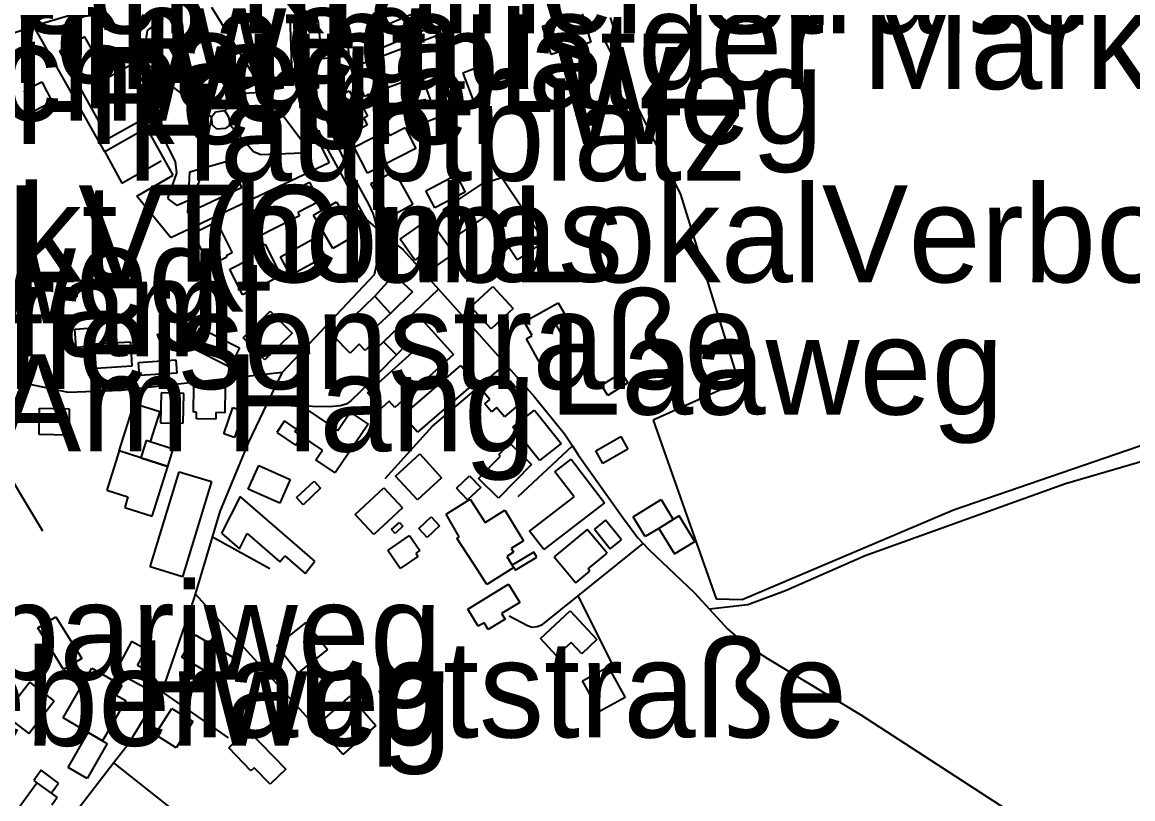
# Model space of a CAD drawing. Extents: x -3657 to 4700, y -7332 to 8131.
# Drawn here: x -2849.7 to -2353.3, y -3147 to -2799.7 of the extents above; entities that cross this region are included whole.
import ezdxf

# ---------------------------------------------------------------- set-up
doc = ezdxf.new("R2010")
doc.units = 0
for name, color, linetype in [('OSM_BUILDING_HOUSE', 9, 'CONTINUOUS'), ('OSM_BUILDING_YES', 9, 'CONTINUOUS'), ('OSM_HIGHWAY_FOOTWAY', 8, 'CONTINUOUS'), ('OSM_HIGHWAY_RESIDENTIAL', 8, 'CONTINUOUS'), ('OSM_HIGHWAY_SECONDARY', 8, 'CONTINUOUS'), ('OSM_HIGHWAY_SERVICE', 8, 'CONTINUOUS'), ('OSM_HIGHWAY_TRACK', 8, 'CONTINUOUS'), ('OSM_LABELS', 8, 'CONTINUOUS'), ('OSM_LANDUSE_FARMLAND', 3, 'CONTINUOUS'), ('OSM_LEISURE_PARK', 3, 'CONTINUOUS'), ('OSM_LEISURE_PLAYGROUND', 3, 'CONTINUOUS'), ('OSM_LEISURE_SWIMMING_POOL', 3, 'CONTINUOUS')]:
    doc.layers.add(name, color=color, linetype=linetype)

msp = doc.modelspace()

# ---------------------------------------------------------------- linework, layer by layer
at = {"layer": 'OSM_BUILDING_HOUSE'}
for p, q in [((-2712.906237, -2835.043196), (-2703.584934, -2830.384129)), ((-2703.584934, -2830.384129), (-2702.287991, -2832.98609)), ((-2702.287991, -2832.98609), (-2700.247771, -2831.974216)), ((-2700.247771, -2831.974216), (-2695.378546, -2841.714892)), ((-2705.147333, -2850.566008), (-2712.906237, -2835.043196)), ((-2695.378546, -2841.714892), (-2697.092635, -2842.582212)), ((-2697.092635, -2842.582212), (-2695.507482, -2845.751268)), ((-2695.507482, -2845.751268), (-2705.147333, -2850.566008)), ((-2693.884408, -2871.893195), (-2683.546787, -2866.389046)), ((-2683.546787, -2866.389046), (-2675.097697, -2881.289166)), ((-2685.564253, -2886.937868), (-2693.884408, -2871.893195)), ((-2675.097697, -2881.289166), (-2685.564253, -2886.937868)), ((-2644.28203, -2964.351776), (-2637.327079, -2958.402848)), ((-2637.327079, -2958.402848), (-2634.187112, -2962.0834)), ((-2634.187112, -2962.0834), (-2631.706993, -2959.959577)), ((-2631.706993, -2959.959577), (-2628.09679, -2964.184984)), ((-2640.770425, -2968.465989), (-2644.28203, -2964.351776)), ((-2643.015425, -2970.389661), (-2640.770425, -2968.465989)), ((-2628.09679, -2964.184984), (-2630.13701, -2965.930744)), ((-2630.13701, -2965.930744), (-2626.769509, -2969.867045)), ((-2639.958887, -2973.970137), (-2643.015425, -2970.389661)), ((-2637.713887, -2972.046465), (-2639.958887, -2973.970137)), ((-2634.171943, -2976.194036), (-2637.713887, -2972.046465)), ((-2626.769509, -2969.867045), (-2634.171943, -2976.194036)), ((-2748.689725, -3008.518401), (-2743.987359, -2997.921525)), ((-2743.987359, -2997.921525), (-2729.948521, -3004.15956)), ((-2729.948521, -3004.15956), (-2734.650887, -3014.756437)), ((-2734.650887, -3014.756437), (-2748.689725, -3008.518401)), ((-2576.681726, -3020.872158), (-2564.152196, -3013.221947)), ((-2564.152196, -3013.221947), (-2558.706553, -3022.13978)), ((-2571.243667, -3029.789991), (-2576.681726, -3020.872158)), ((-2558.706553, -3022.13978), (-2565.236774, -3026.120558)), ((-2558.706553, -3022.13978), (-2565.236774, -3026.120558)), ((-2556.13542, -3020.494095), (-2558.706553, -3022.13978)), ((-2549.09704, -3031.891575), (-2556.13542, -3020.494095)), ((-2565.236774, -3026.120558), (-2571.243667, -3029.789991)), ((-2565.236774, -3026.120558), (-2558.198394, -3037.518038)), ((-2558.198394, -3037.518038), (-2549.09704, -3031.891575))]:
    msp.add_line(p, q, dxfattribs=at)
at = {"layer": 'OSM_BUILDING_YES'}
for p, q in [((-2695.370962, -2804.420113), (-2669.735483, -2793.634205)), ((-2669.735483, -2793.634205), (-2666.299722, -2801.807033)), ((-2612.230097, -2800.039033), (-2614.846736, -2791.577099)), ((-2717.57068, -2798.738053), (-2715.780748, -2816.017744)), ((-2703.584934, -2814.761242), (-2705.374867, -2797.47043)), ((-2599.404772, -2795.969299), (-2595.506359, -2808.612162)), ((-2701.779832, -2819.742774), (-2659.375108, -2803.764063)), ((-2691.935201, -2812.59294), (-2695.370962, -2804.420113)), ((-2666.299722, -2801.807033), (-2691.935201, -2812.59294)), ((-2659.375108, -2803.764063), (-2657.160446, -2809.646275)), ((-2617.11449, -2801.540165), (-2612.230097, -2800.039033)), ((-2613.23883, -2814.094072), (-2617.11449, -2801.540165)), ((-2821.720504, -2806.299308), (-2833.127534, -2812.681896)), ((-2811.481481, -2824.568634), (-2821.720504, -2806.299308)), ((-2657.160446, -2809.646275), (-2647.429582, -2805.976842)), ((-2647.429582, -2805.976842), (-2642.651371, -2818.664183)), ((-2595.506359, -2808.612162), (-2613.23883, -2814.094072)), ((-2833.127534, -2812.681896), (-2811.269116, -2851.677957)), ((-2715.780748, -2816.017744), (-2703.584934, -2814.761242)), ((-2800.294401, -2818.29724), (-2811.481481, -2824.568634)), ((-2788.675006, -2839.001736), (-2800.294401, -2818.29724)), ((-2642.651371, -2818.664183), (-2652.738705, -2822.46705)), ((-2696.796841, -2832.997209), (-2701.779832, -2819.742774)), ((-2671.267544, -2823.378848), (-2696.796841, -2832.997209)), ((-2666.732036, -2835.421259), (-2671.267544, -2823.378848)), ((-2652.738705, -2822.46705), (-2647.535764, -2836.27746)), ((-2848.857707, -2830.473085), (-2840.969867, -2826.347753)), ((-2840.969867, -2826.347753), (-2836.290254, -2835.310064)), ((-2844.178094, -2839.424276), (-2848.857707, -2830.473085)), ((-2836.290254, -2835.310064), (-2844.178094, -2839.424276)), ((-2799.915178, -2845.306488), (-2788.675006, -2839.001736)), ((-2672.792021, -2837.711874), (-2666.732036, -2835.421259)), ((-2670.129875, -2844.794991), (-2672.792021, -2837.711874)), ((-2647.535764, -2836.27746), (-2670.129875, -2844.794991)), ((-2811.269116, -2851.677957), (-2799.915178, -2845.306488)), ((-2701.31718, -2855.592019), (-2686.709507, -2848.186436)), ((-2686.709507, -2848.186436), (-2685.60976, -2850.354738)), ((-2685.60976, -2850.354738), (-2678.556211, -2846.78538)), ((-2678.556211, -2846.78538), (-2673.785585, -2856.203591)), ((-2695.454391, -2867.17853), (-2701.31718, -2855.592019)), ((-2673.785585, -2856.203591), (-2695.454391, -2867.17853)), ((-2669.325922, -2875.151206), (-2655.802827, -2868.023611)), ((-2655.802827, -2868.023611), (-2651.775478, -2875.673822)), ((-2644.175848, -2871.937673), (-2635.362704, -2869.135561)), ((-2635.362704, -2869.135561), (-2616.219523, -2897.712657)), ((-2750.365891, -2886.014951), (-2721.400833, -2871.292742)), ((-2721.400833, -2871.292742), (-2717.017015, -2879.921469)), ((-2661.559433, -2883.590901), (-2644.175848, -2871.937673)), ((-2665.306157, -2882.790298), (-2669.325922, -2875.151206)), ((-2651.775478, -2875.673822), (-2665.306157, -2882.790298)), ((-2717.017015, -2879.921469), (-2726.581021, -2884.780687)), ((-2719.47438, -2886.037189), (-2709.311202, -2880.121619)), ((-2709.311202, -2880.121619), (-2700.664916, -2894.977262)), ((-2654.323857, -2894.387928), (-2661.559433, -2883.590901)), ((-2773.301303, -2894.165539), (-2762.903006, -2888.906019)), ((-2762.903006, -2888.906019), (-2755.864626, -2902.816504)), ((-2745.231211, -2896.122569), (-2750.365891, -2886.014951)), ((-2725.830159, -2886.259579), (-2745.231211, -2896.122569)), ((-2726.581021, -2884.780687), (-2725.830159, -2886.259579)), ((-2710.828094, -2900.892832), (-2719.47438, -2886.037189)), ((-2680.770874, -2896.823097), (-2667.771107, -2887.660635)), ((-2667.771107, -2887.660635), (-2656.879821, -2903.12785)), ((-2641.855003, -2886.02607), (-2654.323857, -2894.387928)), ((-2628.498766, -2905.952201), (-2641.855003, -2886.02607)), ((-2765.936791, -2908.732074), (-2773.301303, -2894.165539)), ((-2749.470925, -2903.11673), (-2741.128017, -2898.969159)), ((-2741.128017, -2898.969159), (-2734.12756, -2913.090915)), ((-2734.324756, -2904.66234), (-2718.860039, -2896.211525)), ((-2718.860039, -2896.211525), (-2714.316947, -2904.540025)), ((-2700.664916, -2894.977262), (-2710.828094, -2900.892832)), ((-2674.255822, -2906.085635), (-2680.770874, -2896.823097)), ((-2616.219523, -2897.712657), (-2628.498766, -2905.952201)), ((-2755.864626, -2902.816504), (-2758.648123, -2904.21756)), ((-2748.151229, -2905.763169), (-2749.470925, -2903.11673)), ((-2656.879821, -2903.12785), (-2667.7256, -2910.778061)), ((-2758.314407, -2904.87361), (-2765.936791, -2908.732074)), ((-2758.648123, -2904.21756), (-2758.314407, -2904.87361)), ((-2756.92645, -2910.110891), (-2748.151229, -2905.763169)), ((-2729.781663, -2912.97972), (-2734.324756, -2904.66234)), ((-2714.316947, -2904.540025), (-2729.781663, -2912.97972)), ((-2672.101835, -2904.562264), (-2674.255822, -2906.085635)), ((-2667.7256, -2910.778061), (-2672.101835, -2904.562264)), ((-2751.23052, -2921.586208), (-2756.92645, -2910.110891)), ((-2734.12756, -2913.090915), (-2751.23052, -2921.586208)), ((-2692.185488, -2922.220019), (-2683.546787, -2912.712852)), ((-2683.546787, -2912.712852), (-2675.226633, -2920.229629)), ((-2649.181592, -2927.023639), (-2639.344546, -2917.894536)), ((-2639.344546, -2917.894536), (-2630.220439, -2927.746406)), ((-2710.608145, -2940.066804), (-2692.185488, -2922.220019)), ((-2692.185488, -2922.220019), (-2685.109186, -2929.970305)), ((-2685.109186, -2929.970305), (-2692.185488, -2922.220019)), ((-2675.226633, -2920.229629), (-2685.109186, -2929.970305)), ((-2751.040908, -2940.889647), (-2738.83751, -2928.880595)), ((-2738.83751, -2928.880595), (-2729.136984, -2938.754704)), ((-2640.057485, -2936.87551), (-2649.181592, -2927.023639)), ((-2630.220439, -2927.746406), (-2640.057485, -2936.87551)), ((-2625.298123, -2933.717574), (-2610.106447, -2925.188923)), ((-2610.106447, -2925.188923), (-2607.065078, -2930.626355)), ((-2685.109186, -2929.970305), (-2692.883259, -2937.175736)), ((-2681.916128, -2939.966729), (-2672.329368, -2931.271286)), ((-2672.329368, -2931.271286), (-2656.902574, -2948.306348)), ((-2621.832025, -2939.900012), (-2625.298123, -2933.717574)), ((-2607.065078, -2930.626355), (-2612.078407, -2933.428467)), ((-2612.078407, -2933.428467), (-2605.457173, -2945.237368)), ((-2826.278765, -2937.020063), (-2820.089845, -2936.553045)), ((-2825.664424, -2945.159532), (-2826.278765, -2937.020063)), ((-2820.089845, -2936.553045), (-2819.475503, -2944.703633)), ((-2774.67409, -2944.99274), (-2770.297856, -2936.397372)), ((-2770.297856, -2936.397372), (-2752.603307, -2945.404161)), ((-2729.136984, -2938.754704), (-2741.340382, -2950.763756)), ((-2692.883259, -2937.175736), (-2690.53966, -2940.767332)), ((-2817.382192, -2943.591684), (-2801.341056, -2942.624288)), ((-2816.722344, -2954.522145), (-2817.382192, -2943.591684)), ((-2801.341056, -2942.624288), (-2800.681208, -2953.554749)), ((-2741.340382, -2950.763756), (-2751.040908, -2940.889647)), ((-2703.129866, -2947.672537), (-2710.608145, -2940.066804)), ((-2699.170777, -2943.769595), (-2703.129866, -2947.672537)), ((-2696.425202, -2946.560588), (-2699.170777, -2943.769595)), ((-2690.53966, -2940.767332), (-2696.425202, -2946.560588)), ((-2675.279724, -2947.305594), (-2681.916128, -2939.966729)), ((-2624.395573, -2941.345546), (-2621.832025, -2939.900012)), ((-2618.206652, -2952.387202), (-2624.395573, -2941.345546)), ((-2819.475503, -2944.703633), (-2825.664424, -2945.159532)), ((-2756.971957, -2953.999529), (-2774.67409, -2944.99274)), ((-2752.603307, -2945.404161), (-2756.971957, -2953.999529)), ((-2695.348209, -2965.485965), (-2675.279724, -2947.305594)), ((-2656.902574, -2948.306348), (-2683.114472, -2972.068704)), ((-2605.457173, -2945.237368), (-2618.206652, -2952.387202)), ((-2800.681208, -2953.554749), (-2816.722344, -2954.522145)), ((-2797.768775, -2951.886825), (-2781.045038, -2950.719278)), ((-2797.359214, -2957.791276), (-2797.768775, -2951.886825)), ((-2781.045038, -2950.719278), (-2780.635477, -2956.623729)), ((-2679.564945, -2975.649181), (-2653.618502, -2953.243403)), ((-2653.618502, -2953.243403), (-2647.17171, -2960.715702)), ((-2780.635477, -2956.623729), (-2797.359214, -2957.791276)), ((-2773.225458, -2974.103571), (-2772.975171, -2962.717211)), ((-2772.975171, -2962.717211), (-2758.989424, -2963.028557)), ((-2758.989424, -2963.028557), (-2759.239711, -2974.414917)), ((-2647.17171, -2960.715702), (-2673.125737, -2983.12148)), ((-2787.62835, -2965.519323), (-2787.91656, -2978.851595)), ((-2777.457587, -2965.741713), (-2787.62835, -2965.519323)), ((-2777.745797, -2979.062865), (-2777.457587, -2965.741713)), ((-2689.204795, -2972.279975), (-2695.348209, -2965.485965)), ((-2842.19855, -2984.111115), (-2841.955847, -2972.313333)), ((-2841.955847, -2972.313333), (-2828.736131, -2972.580201)), ((-2828.736131, -2972.580201), (-2828.978833, -2984.377983)), ((-2806.399892, -2991.472219), (-2799.687644, -2970.167271)), ((-2799.687644, -2970.167271), (-2788.242691, -2973.769987)), ((-2759.603765, -2983.77753), (-2755.637092, -2972.079824)), ((-2755.637092, -2972.079824), (-2750.896804, -2973.681031)), ((-2725.162726, -2978.718161), (-2721.673874, -2973.592075)), ((-2721.673874, -2973.592075), (-2708.727198, -2982.309757)), ((-2685.753865, -2969.155397), (-2689.204795, -2972.279975)), ((-2683.114472, -2972.068704), (-2685.753865, -2969.155397)), ((-2630.394881, -2980.875342), (-2620.739862, -2973.180654)), ((-2620.739862, -2973.180654), (-2608.855011, -2988.103013)), ((-2788.242691, -2973.769987), (-2792.535497, -2987.380246)), ((-2771.845086, -2974.13693), (-2773.225458, -2974.103571)), ((-2771.905762, -2977.072476), (-2771.845086, -2974.13693)), ((-2763.259476, -2977.261507), (-2771.905762, -2977.072476)), ((-2763.1988, -2974.325961), (-2763.259476, -2977.261507)), ((-2759.239711, -2974.414917), (-2763.1988, -2974.325961)), ((-2750.896804, -2973.681031), (-2754.871061, -2985.389856)), ((-2732.512069, -2978.062111), (-2736.000922, -2983.154838)), ((-2727.149855, -2981.742663), (-2732.512069, -2978.062111)), ((-2708.727198, -2982.309757), (-2703.22088, -2974.114691)), ((-2703.22088, -2974.114691), (-2695.173766, -2979.541003)), ((-2673.125737, -2983.12148), (-2679.564945, -2975.649181)), ((-2787.91656, -2978.851595), (-2777.745797, -2979.062865)), ((-2736.000922, -2983.154838), (-2727.582169, -2988.925855)), ((-2727.885548, -2982.832373), (-2727.149855, -2981.742663)), ((-2727.885548, -2982.832373), (-2727.149855, -2981.742663)), ((-2724.813841, -2984.900599), (-2727.885548, -2982.832373)), ((-2724.813841, -2984.900599), (-2727.885548, -2982.832373)), ((-2727.149855, -2981.742663), (-2726.770632, -2981.075493)), ((-2726.770632, -2981.075493), (-2725.162726, -2978.718161)), ((-2695.173766, -2979.541003), (-2709.804192, -3001.31297)), ((-2618.510031, -2995.797702), (-2630.394881, -2980.875342)), ((-2828.978833, -2984.377983), (-2842.19855, -2984.111115)), ((-2794.363352, -2986.802032), (-2796.790379, -2994.50784)), ((-2794.363352, -2986.802032), (-2796.790379, -2994.50784)), ((-2792.535497, -2987.380246), (-2794.363352, -2986.802032)), ((-2792.535497, -2987.380246), (-2794.363352, -2986.802032)), ((-2782.197876, -2990.638257), (-2792.535497, -2987.380246)), ((-2754.871061, -2985.389856), (-2759.603765, -2983.77753)), ((-2727.582169, -2988.925855), (-2724.813841, -2984.900599)), ((-2715.583552, -2991.105276), (-2724.813841, -2984.900599)), ((-2636.720322, -2993.051187), (-2631.737331, -2988.014057)), ((-2631.737331, -2988.014057), (-2622.105065, -2997.554581)), ((-2608.855011, -2988.103013), (-2618.510031, -2995.797702)), ((-2593.405463, -2991.44998), (-2582.218383, -2985.056272)), ((-2582.218383, -2985.056272), (-2578.994987, -2990.704974)), ((-2806.399892, -2991.472219), (-2811.92138, -3008.9743)), ((-2796.790379, -2994.50784), (-2806.399892, -2991.472219)), ((-2796.790379, -2994.50784), (-2806.399892, -2991.472219)), ((-2784.632488, -2998.344065), (-2782.197876, -2990.638257)), ((-2718.511154, -2995.464117), (-2715.583552, -2991.105276)), ((-2682.87177, -3002.736265), (-2672.010821, -2992.795439)), ((-2672.010821, -2992.795439), (-2662.264788, -3003.459032)), ((-2635.939123, -2993.829551), (-2636.720322, -2993.051187)), ((-2590.182067, -2997.098682), (-2593.405463, -2991.44998)), ((-2578.994987, -2990.704974), (-2590.182067, -2997.098682)), ((-2796.790379, -2994.50784), (-2784.632488, -2998.344065)), ((-2784.632488, -2998.344065), (-2796.790379, -2994.50784)), ((-2791.632946, -3020.571931), (-2784.632488, -2998.344065)), ((-2709.804192, -3001.31297), (-2718.511154, -2995.464117)), ((-2645.761, -3003.759258), (-2635.939123, -2993.829551)), ((-2622.105065, -2997.554581), (-2636.917518, -3012.521419)), ((-2611.638509, -3000.734756), (-2604.395348, -2995.152771)), ((-2604.395348, -2995.152771), (-2589.423621, -3014.623003)), ((-2792.497574, -3043.277935), (-2779.550899, -3000.768115)), ((-2779.550899, -3000.768115), (-2765.132838, -3005.160314)), ((-2673.118152, -3013.388739), (-2682.87177, -3002.736265)), ((-2655.613216, -3008.029144), (-2649.735258, -3002.524995)), ((-2649.735258, -3002.524995), (-2644.759851, -3007.840112)), ((-2602.999807, -3011.965444), (-2611.638509, -3000.734756)), ((-2765.132838, -3005.160314), (-2778.087098, -3047.681254)), ((-2700.854528, -3019.826925), (-2688.082295, -3007.940188)), ((-2688.082295, -3007.940188), (-2679.769725, -3016.88026)), ((-2662.264788, -3003.459032), (-2673.118152, -3013.388739)), ((-2650.637809, -3013.344261), (-2655.613216, -3008.029144)), ((-2644.759851, -3007.840112), (-2650.637809, -3013.344261)), ((-2636.917518, -3012.521419), (-2645.761, -3003.759258)), ((-2811.92138, -3008.9743), (-2802.463557, -3011.965444)), ((-2802.463557, -3011.965444), (-2803.950111, -3016.680109)), ((-2752.383358, -3011.787532), (-2760.73385, -3028.255501)), ((-2718.988975, -3040.75381), (-2752.383358, -3011.787532)), ((-2660.239737, -3019.771328), (-2649.492555, -3012.977318)), ((-2649.492555, -3012.977318), (-2642.818229, -3023.507477)), ((-2622.984863, -3027.343702), (-2602.999807, -3011.965444)), ((-2803.950111, -3016.680109), (-2791.632946, -3020.571931)), ((-2679.769725, -3016.88026), (-2692.549542, -3028.766997)), ((-2642.818229, -3023.507477), (-2633.974747, -3017.903253)), ((-2633.974747, -3017.903253), (-2625.63184, -3031.646946)), ((-2589.423621, -3014.623003), (-2616.651838, -3035.583246)), ((-2692.549542, -3028.766997), (-2700.854528, -3019.826925)), ((-2672.503811, -3026.131678), (-2666.929232, -3020.972233)), ((-2666.929232, -3020.972233), (-2663.190092, -3025.008609)), ((-2654.414871, -3029.81223), (-2660.239737, -3019.771328)), ((-2588.976138, -3022.428887), (-2593.951545, -3026.431904)), ((-2581.915004, -3031.224405), (-2588.976138, -3022.428887)), ((-2668.764672, -3030.179173), (-2672.503811, -3026.131678)), ((-2663.190092, -3025.008609), (-2668.764672, -3030.179173)), ((-2616.651838, -3035.583246), (-2622.984863, -3027.343702)), ((-2597.182525, -3026.531979), (-2611.934303, -3038.874616)), ((-2588.323874, -3037.128856), (-2597.182525, -3026.531979)), ((-2593.951545, -3026.431904), (-2586.882827, -3035.227423)), ((-2760.73385, -3028.255501), (-2752.679152, -3035.238542)), ((-2752.679152, -3035.238542), (-2749.220638, -3028.422293)), ((-2749.220638, -3028.422293), (-2734.521952, -3041.020678)), ((-2686.345453, -3035.93907), (-2676.576667, -3029.222897)), ((-2676.576667, -3029.222897), (-2671.950145, -3035.972429)), ((-2655.431188, -3030.423802), (-2654.414871, -3029.81223)), ((-2646.238821, -3044.578916), (-2655.431188, -3030.423802)), ((-2625.63184, -3031.646946), (-2631.229172, -3035.049511)), ((-2586.882827, -3035.227423), (-2581.915004, -3031.224405)), ((-2680.770874, -3044.0563), (-2686.345453, -3035.93907)), ((-2671.950145, -3035.972429), (-2673.785585, -3037.228931)), ((-2673.785585, -3037.228931), (-2672.837527, -3038.607748)), ((-2630.13701, -3036.773032), (-2633.185963, -3038.707824)), ((-2631.229172, -3035.049511), (-2630.13701, -3036.773032)), ((-2621.05841, -3036.728554), (-2630.690675, -3042.610766)), ((-2619.71596, -3038.930214), (-2621.05841, -3036.728554)), ((-2596.810887, -3044.234212), (-2588.323874, -3037.128856)), ((-2734.521952, -3041.020678), (-2732.405887, -3038.340881)), ((-2732.405887, -3038.340881), (-2723.304533, -3046.23572)), ((-2723.304533, -3046.23572), (-2718.988975, -3040.75381)), ((-2672.837527, -3038.607748), (-2680.770874, -3044.0563)), ((-2633.185963, -3038.707824), (-2630.690675, -3042.610766)), ((-2630.690675, -3042.610766), (-2630.053581, -3043.644879)), ((-2630.690675, -3042.610766), (-2630.053581, -3043.644879)), ((-2629.348226, -3044.801306), (-2619.71596, -3038.930214)), ((-2611.934303, -3038.874616), (-2602.211023, -3050.505605)), ((-2778.087098, -3047.681254), (-2792.497574, -3043.277935)), ((-2642.021861, -3051.239492), (-2646.238821, -3044.578916)), ((-2630.053581, -3043.644879), (-2642.021861, -3051.239492)), ((-2630.053581, -3043.644879), (-2629.348226, -3044.801306)), ((-2602.211023, -3050.505605), (-2595.946258, -3045.268324)), ((-2595.946258, -3045.268324), (-2596.810887, -3044.234212)), ((-2650.584718, -3062.23667), (-2632.321335, -3051.094939)), ((-2632.321335, -3051.094939), (-2627.353512, -3059.256646)), ((-2645.935443, -3069.864642), (-2650.584718, -3062.23667)), ((-2627.353512, -3059.256646), (-2635.430964, -3064.171462)), ((-2618.123223, -3075.40215), (-2604.858, -3062.981676)), ((-2604.858, -3062.981676), (-2592.836629, -3075.82469)), ((-2842.782553, -3070.620768), (-2834.674764, -3065.594757)), ((-2834.674764, -3065.594757), (-2823.138798, -3084.242146)), ((-2633.891318, -3066.695587), (-2641.468195, -3071.321296)), ((-2635.430964, -3064.171462), (-2633.891318, -3066.695587)), ((-2831.246587, -3089.257037), (-2842.782553, -3070.620768)), ((-2735.962999, -3078.626802), (-2722.766036, -3068.196718)), ((-2722.766036, -3068.196718), (-2713.2172, -3080.283607)), ((-2643.326388, -3068.274555), (-2645.935443, -3069.864642)), ((-2641.468195, -3071.321296), (-2643.326388, -3068.274555)), ((-2800.969418, -3076.70313), (-2808.098811, -3090.157716)), ((-2794.401274, -3080.183531), (-2800.969418, -3076.70313)), ((-2778.344969, -3083.608335), (-2772.391167, -3073.64527)), ((-2772.391167, -3073.64527), (-2765.967128, -3077.481495)), ((-2765.967128, -3077.481495), (-2764.381976, -3074.835055)), ((-2764.381976, -3074.835055), (-2760.202938, -3077.336941)), ((-2760.202938, -3077.336941), (-2761.78809, -3079.983381)), ((-2610.872478, -3083.152436), (-2618.123223, -3075.40215)), ((-2604.36501, -3077.058954), (-2610.872478, -3083.152436)), ((-2599.594384, -3082.151682), (-2604.36501, -3077.058954)), ((-2592.836629, -3075.82469), (-2599.594384, -3082.151682)), ((-2798.216258, -3087.377843), (-2794.401274, -3080.183531)), ((-2761.78809, -3079.983381), (-2754.825555, -3084.142071)), ((-2726.414162, -3090.713691), (-2735.962999, -3078.626802)), ((-2713.2172, -3080.283607), (-2726.414162, -3090.713691)), ((-2823.138798, -3084.242146), (-2831.246587, -3089.257037)), ((-2791.746713, -3090.813766), (-2798.216258, -3087.377843)), ((-2760.786941, -3094.116256), (-2778.344969, -3083.608335)), ((-2754.825555, -3084.142071), (-2760.786941, -3094.116256)), ((-2831.451368, -3110.873331), (-2818.610875, -3088.53427)), ((-2818.610875, -3088.53427), (-2805.15604, -3096.284557)), ((-2808.098811, -3090.157716), (-2795.061122, -3097.074041)), ((-2795.061122, -3097.074041), (-2791.746713, -3090.813766)), ((-2599.29859, -3094.327526), (-2587.777793, -3087.978296)), ((-2587.777793, -3087.978296), (-2580.246423, -3101.644152)), ((-2846.400341, -3094.827903), (-2857.625344, -3109.516753)), ((-2835.493886, -3103.189762), (-2846.400341, -3094.827903)), ((-2805.15604, -3096.284557), (-2807.68925, -3100.698995)), ((-2591.76722, -3107.993383), (-2599.29859, -3094.327526)), ((-2807.68925, -3100.698995), (-2803.495043, -3103.111925)), ((-2717.972657, -3114.131343), (-2703.13745, -3101.077058)), ((-2703.13745, -3101.077058), (-2691.631823, -3114.164701)), ((-2580.246423, -3101.644152), (-2591.76722, -3107.993383)), ((-2846.718889, -3117.867492), (-2835.493886, -3103.189762)), ((-2803.495043, -3103.111925), (-2813.794742, -3121.036547)), ((-2790.252574, -3118.290033), (-2782.812217, -3106.603446)), ((-2782.812217, -3106.603446), (-2773.55159, -3112.485658)), ((-2857.625344, -3109.516753), (-2846.718889, -3117.867492)), ((-2820.196027, -3117.355995), (-2831.451368, -3110.873331)), ((-2773.55159, -3112.485658), (-2780.991946, -3124.183364)), ((-2829.229121, -3133.078958), (-2820.196027, -3117.355995)), ((-2813.794742, -3121.036547), (-2820.196027, -3117.355995)), ((-2820.196027, -3117.355995), (-2813.794742, -3121.036547)), ((-2757.41944, -3124.250081), (-2749.008273, -3116.110612)), ((-2749.008273, -3116.110612), (-2731.973573, -3133.723889)), ((-2706.459445, -3127.218985), (-2717.972657, -3114.131343)), ((-2691.631823, -3114.164701), (-2706.459445, -3127.218985)), ((-2811.724184, -3122.226333), (-2820.757277, -3137.949296)), ((-2813.794742, -3121.036547), (-2811.724184, -3122.226333)), ((-2780.991946, -3124.183364), (-2790.252574, -3118.290033)), ((-2747.491381, -3134.513373), (-2757.41944, -3124.250081)), ((-2841.295999, -3134.257624), (-2844.617993, -3138.816616)), ((-2833.476419, -3139.973043), (-2841.295999, -3134.257624)), ((-2820.757277, -3137.949296), (-2829.229121, -3133.078958)), ((-2746.050333, -3133.123436), (-2747.491381, -3134.513373)), ((-2738.943693, -3140.473421), (-2746.050333, -3133.123436)), ((-2731.973573, -3133.723889), (-2738.943693, -3140.473421)), ((-2852.680275, -3153.016208), (-2843.199699, -3139.850729)), ((-2844.617993, -3138.816616), (-2843.199699, -3139.850729)), ((-2843.199699, -3139.850729), (-2836.805998, -3144.520916)), ((-2843.199699, -3139.850729), (-2836.805998, -3144.520916)), ((-2836.805998, -3144.520916), (-2833.476419, -3139.973043)), ((-2836.805998, -3144.520916), (-2834.136267, -3146.41123)), ((-2834.136267, -3146.41123), (-2836.570879, -3149.791555))]:
    msp.add_line(p, q, dxfattribs=at)
at = {"layer": 'OSM_HIGHWAY_FOOTWAY'}
for p, q in [((-2765.117669, -2792.944797), (-2747.172833, -2822.278019)), ((-2801.849215, -2798.80477), (-2799.839333, -2811.28084)), ((-2728.651579, -2796.302884), (-2727.354636, -2819.475906)), ((-2799.839333, -2811.28084), (-2788.530901, -2823.890345)), ((-2727.354636, -2819.475906), (-2733.922779, -2825.836256)), ((-2727.354636, -2819.475906), (-2724.768334, -2835.632529)), ((-2788.530901, -2823.890345), (-2784.844853, -2826.770294)), ((-2747.172833, -2822.278019), (-2741.037004, -2831.00682)), ((-2788.030327, -2848.486663), (-2784.844853, -2826.770294)), ((-2784.844853, -2826.770294), (-2765.094915, -2842.204149)), ((-2733.922779, -2825.836256), (-2737.692256, -2830.1395)), ((-2754.158122, -2834.109159), (-2757.305674, -2837.556201)), ((-2750.509996, -2831.651751), (-2754.158122, -2834.109159)), ((-2741.037004, -2831.00682), (-2750.509996, -2831.651751)), ((-2737.692256, -2830.1395), (-2741.037004, -2831.00682)), ((-2741.037004, -2831.00682), (-2720.68031, -2858.049426)), ((-2759.18662, -2839.34644), (-2763.342905, -2840.024729)), ((-2757.305674, -2837.556201), (-2759.18662, -2839.34644)), ((-2759.18662, -2839.34644), (-2757.50287, -2842.081835)), ((-2724.768334, -2835.632529), (-2696.114239, -2887.805189)), ((-2765.094915, -2842.204149), (-2770.737755, -2871.381698)), ((-2763.342905, -2840.024729), (-2765.094915, -2842.204149)), ((-2764.685354, -2845.729029), (-2765.094915, -2842.204149)), ((-2757.50287, -2842.081835), (-2756.865775, -2845.662312)), ((-2781.257403, -2862.052444), (-2788.030327, -2848.486663)), ((-2762.77407, -2847.497028), (-2764.685354, -2845.729029)), ((-2759.065269, -2847.24128), (-2762.77407, -2847.497028)), ((-2756.865775, -2845.662312), (-2759.065269, -2847.24128)), ((-2756.865775, -2845.662312), (-2746.308205, -2857.515691)), ((-2746.308205, -2857.515691), (-2743.077224, -2858.916747)), ((-2743.077224, -2858.916747), (-2720.68031, -2858.049426)), ((-2780.605139, -2867.245247), (-2781.257403, -2862.052444)), ((-2784.594566, -2878.56489), (-2780.605139, -2867.245247)), ((-2770.737755, -2871.381698), (-2774.931962, -2879.243179)), ((-2780.506541, -2881.767304), (-2784.594566, -2878.56489)), ((-2774.931962, -2879.243179), (-2780.506541, -2881.767304)), ((-2696.114239, -2887.805189), (-2691.047819, -2892.175149))]:
    msp.add_line(p, q, dxfattribs=at)
at = {"layer": 'OSM_HIGHWAY_RESIDENTIAL'}
for p, q in [((-2828.076283, -2796.591991), (-2844.572486, -2801.451209)), ((-2844.572486, -2801.451209), (-2859.347017, -2806.666251)), ((-2691.047819, -2892.175149), (-2679.443593, -2901.459926)), ((-2679.443593, -2901.459926), (-2663.667914, -2919.039844)), ((-2663.667914, -2919.039844), (-2647.968078, -2936.541925)), ((-2647.968078, -2936.541925), (-2633.754798, -2952.620712)), ((-2633.754798, -2952.620712), (-2620.792953, -2967.287322)), ((-2805.322898, -2964.351776), (-2733.34636, -2956.245666)), ((-2851.451592, -2960.604507), (-2829.229121, -2965.15238)), ((-2829.229121, -2965.15238), (-2805.322898, -2964.351776)), ((-2620.792953, -2967.287322), (-2607.32295, -2983.733052)), ((-2607.32295, -2983.733052), (-2603.765838, -2989.226081)), ((-2603.765838, -2989.226081), (-2601.179536, -2993.20686)), ((-2601.179536, -2993.20686), (-2580.898687, -3021.706119)), ((-2580.898687, -3021.706119), (-2574.550492, -3030.334846)), ((-2574.550492, -3030.334846), (-2572.176556, -3032.88121)), ((-2572.176556, -3032.88121), (-2569.544748, -3035.705561)), ((-2569.544748, -3035.705561), (-2549.430756, -3054.808849)), ((-2549.430756, -3054.808849), (-2542.513728, -3062.158834))]:
    msp.add_line(p, q, dxfattribs=at)
at = {"layer": 'OSM_HIGHWAY_SECONDARY'}
for p, q in [((-2722.394398, -2800.517171), (-2720.331424, -2794.612721)), ((-2723.221104, -2807.911634), (-2722.394398, -2800.517171)), ((-2722.621932, -2817.908058), (-2723.221104, -2807.911634)), ((-2717.699616, -2833.41975), (-2722.621932, -2817.908058)), ((-2710.312351, -2851.600121), (-2717.699616, -2833.41975)), ((-2705.807181, -2861.051689), (-2710.312351, -2851.600121)), ((-2694.991739, -2880.811028), (-2705.807181, -2861.051689)), ((-2692.64814, -2885.525693), (-2694.991739, -2880.811028)), ((-2691.047819, -2892.175149), (-2692.64814, -2885.525693)), ((-2689.682616, -2901.14858), (-2691.047819, -2892.175149)), ((-2692.208242, -2912.490463), (-2689.682616, -2901.14858)), ((-2733.34636, -2956.245666), (-2692.208242, -2912.490463)), ((-2740.217882, -2970.434139), (-2733.34636, -2956.245666)), ((-2748.507698, -2987.535919), (-2740.217882, -2970.434139)), ((-2761.264762, -3018.481467), (-2748.507698, -2987.535919)), ((-2764.692939, -3030.012381), (-2761.264762, -3018.481467)), ((-2772.2774, -3055.553855), (-2764.692939, -3030.012381)), ((-2786.179718, -3096.095525), (-2772.975171, -3057.911188)), ((-2772.975171, -3057.911188), (-2772.2774, -3055.553855)), ((-2787.810377, -3098.775323), (-2786.179718, -3096.095525)), ((-2801.932644, -3121.981704), (-2787.810377, -3098.775323)), ((-2808.917933, -3130.988493), (-2801.932644, -3121.981704)), ((-2830.85978, -3159.287602), (-2808.917933, -3130.988493))]:
    msp.add_line(p, q, dxfattribs=at)
at = {"layer": 'OSM_HIGHWAY_SERVICE'}
for p, q in [((-2812.8391, -2857.638005), (-2844.572486, -2801.451209)), ((-2795.470683, -2847.852852), (-2812.8391, -2857.638005)), ((-2812.8391, -2857.638005), (-2805.216716, -2871.637446)), ((-2805.216716, -2871.637446), (-2787.673857, -2861.763337)), ((-2688.241568, -2942.624288), (-2663.667914, -2919.039844)), ((-2690.736856, -2945.026098), (-2688.241568, -2942.624288)), ((-2688.241568, -2942.624288), (-2682.469793, -2948.506499)), ((-2682.469793, -2948.506499), (-2698.35924, -2964.763198)), ((-2680.05035, -2946.037972), (-2682.469793, -2948.506499)), ((-2666.322475, -2980.330487), (-2633.754798, -2952.620712)), ((-2880.727613, -2960.604507), (-2840.704411, -3027.210268)), ((-2698.35924, -2964.763198), (-2702.841656, -2969.033083)), ((-2727.862795, -2971.479371), (-2740.217882, -2970.434139)), ((-2712.29948, -2971.790717), (-2727.862795, -2971.479371)), ((-2707.619867, -2971.27922), (-2712.29948, -2971.790717)), ((-2704.97289, -2970.467497), (-2707.619867, -2971.27922)), ((-2702.841656, -2969.033083), (-2704.97289, -2970.467497)), ((-2687.475538, -3003.737019), (-2666.322475, -2980.330487)), ((-2628.074036, -3011.876488), (-2603.765838, -2989.226081)), ((-2738.989199, -3044.223092), (-2764.692939, -3030.012381)), ((-2601.27055, -3056.265503), (-2572.176556, -3032.88121)), ((-2715.591136, -3118.101001), (-2772.2774, -3055.553855)), ((-2617.167581, -3069.03068), (-2601.27055, -3056.265503)), ((-2585.836171, -3086.844108), (-2601.27055, -3056.265503)), ((-2632.017956, -3065.161097), (-2623.879829, -3069.542177)), ((-2623.879829, -3069.542177), (-2621.741011, -3070.253824)), ((-2621.741011, -3070.253824), (-2619.503595, -3069.942479)), ((-2619.503595, -3069.942479), (-2617.167581, -3069.03068)), ((-2757.50287, -3119.735567), (-2787.810377, -3098.775323)), ((-2808.917933, -3130.988493), (-2746.907377, -3179.9365))]:
    msp.add_line(p, q, dxfattribs=at)
at = {"layer": 'OSM_HIGHWAY_TRACK'}
for p, q in [((-2344.051127, -2994.74135), (-2383.437235, -3006.194427)), ((-2383.437235, -3006.194427), (-2472.949048, -3038.352)), ((-2472.949048, -3038.352), (-2508.542925, -3053.974887)), ((-2508.542925, -3053.974887), (-2525.433521, -3060.335237)), ((-2525.433521, -3060.335237), (-2542.513728, -3062.158834)), ((-2542.513728, -3062.158834), (-2534.451445, -3071.076667)), ((-2534.451445, -3071.076667), (-2529.817339, -3075.035206)), ((-2529.817339, -3075.035206), (-2524.553723, -3079.171658)), ((-2524.553723, -3079.171658), (-2516.635545, -3084.219907)), ((-2516.635545, -3084.219907), (-2474.860332, -3109.438917)), ((-2474.860332, -3109.438917), (-2345.530097, -3193.391086))]:
    msp.add_line(p, q, dxfattribs=at)
at = {"layer": 'OSM_LANDUSE_FARMLAND'}
for p, q in [((-2586.890411, -2797.559386), (-2584.690917, -2804.809296)), ((-2584.690917, -2804.809296), (-2590.136561, -2806.310427)), ((-2590.136561, -2806.310427), (-2555.43765, -2876.730174)), ((-2555.43765, -2876.730174), (-2529.627728, -2960.493312)), ((-2529.627728, -2960.493312), (-2567.754815, -2977.706287)), ((-2567.754815, -2977.706287), (-2555.475572, -3012.443582)), ((-2433.487096, -3017.7587), (-2332.522746, -2983.11036)), ((-2555.475572, -3012.443582), (-2539.517865, -3057.588722)), ((-2527.898471, -3057.86671), (-2433.487096, -3017.7587)), ((-2539.517865, -3057.588722), (-2527.898471, -3057.86671))]:
    msp.add_line(p, q, dxfattribs=at)
at = {"layer": 'OSM_LEISURE_PARK'}
for p, q in [((-2793.802102, -2803.363762), (-2786.604448, -2798.115361)), ((-2730.062288, -2797.425952), (-2729.319011, -2819.253517)), ((-2795.554112, -2815.517367), (-2793.802102, -2803.363762)), ((-2786.513434, -2831.729587), (-2795.554112, -2815.517367)), ((-2729.319011, -2819.253517), (-2725.701223, -2836.221862)), ((-2787.620766, -2839.735622), (-2786.513434, -2831.729587)), ((-2725.701223, -2836.221862), (-2712.549767, -2862.652896)), ((-2795.501021, -2844.327973), (-2787.620766, -2839.735622)), ((-2782.334396, -2868.123687), (-2795.501021, -2844.327973)), ((-2712.549767, -2862.652896), (-2783.2597, -2896.10033)), ((-2798.504468, -2877.4863), (-2782.334396, -2868.123687)), ((-2783.2597, -2896.10033), (-2798.504468, -2877.4863))]:
    msp.add_line(p, q, dxfattribs=at)
at = {"layer": 'OSM_LEISURE_PLAYGROUND'}
for p, q in [((-2774.856117, -2866.633675), (-2756.714086, -2861.463111)), ((-2756.714086, -2861.463111), (-2751.670419, -2873.727911)), ((-2775.697992, -2885.14763), (-2774.856117, -2866.633675)), ((-2751.670419, -2873.727911), (-2775.697992, -2885.14763))]:
    msp.add_line(p, q, dxfattribs=at)
at = {"layer": 'OSM_LEISURE_SWIMMING_POOL'}
for p, q in [((-2590.773655, -2962.0834), (-2581.869498, -2956.545892)), ((-2581.869498, -2956.545892), (-2579.063247, -2961.060407)), ((-2587.967405, -2966.597914), (-2590.773655, -2962.0834)), ((-2579.063247, -2961.060407), (-2587.967405, -2966.597914)), ((-2727.142271, -3012.343507), (-2719.307522, -3004.937925)), ((-2716.341998, -3008.084741), (-2724.176746, -3015.490323)), ((-2719.307522, -3004.937925), (-2716.341998, -3008.084741)), ((-2724.176746, -3015.490323), (-2727.142271, -3012.343507)), ((-2684.638949, -3026.654294), (-2681.17285, -3023.462999)), ((-2683.106888, -3028.333337), (-2684.638949, -3026.654294)), ((-2679.640789, -3025.130923), (-2683.106888, -3028.333337)), ((-2681.17285, -3023.462999), (-2679.640789, -3025.130923))]:
    msp.add_line(p, q, dxfattribs=at)

# ---------------------------------------------------------------- texts
at = {"layer": 'OSM_LABELS'}
for s, p in [('Josef-Krainer-Straße', (-2910.885246, -2804.751277)), ('Kirchweg', (-2905.977503, -2826.886088)), ('Rathaus der Marktgemeinde Premstätten', (-2806.894778, -2829.604374)), ('Hauptplatz', (-2823.804023, -2838.223629)), ('Kirchweg', (-2932.085794, -2843.783117)), ('Dr.-Karl-Renner-Weg', (-3040.109815, -2854.183775)), ('Hauptplatz', (-2803.390706, -2870.609665)), ('Sankt Thomas', (-2955.458936, -2915.754034)), ('CLV (ClubLokalVerbot)', (-2898.957211, -2916.043646)), ('Kirchweg', (-3000.048608, -2934.194744)), ('Pfarramt', (-2960.743681, -2949.080265)), ('Raiffeisenstraße', (-2944.342581, -2963.747002)), ('Laaweg', (-2614.333665, -2975.173565)), ('Am Hang', (-2862.041414, -2991.701681)), ('Spariweg', (-2904.111051, -3093.762277)), ('Weberweg', (-2935.190186, -3123.321488)), ('Hauptstraße', (-2800.479328, -3119.593547))]:
    msp.add_text(s, height=43.418293, dxfattribs=at).set_placement(p)

doc.saveas('drawing.dxf')
